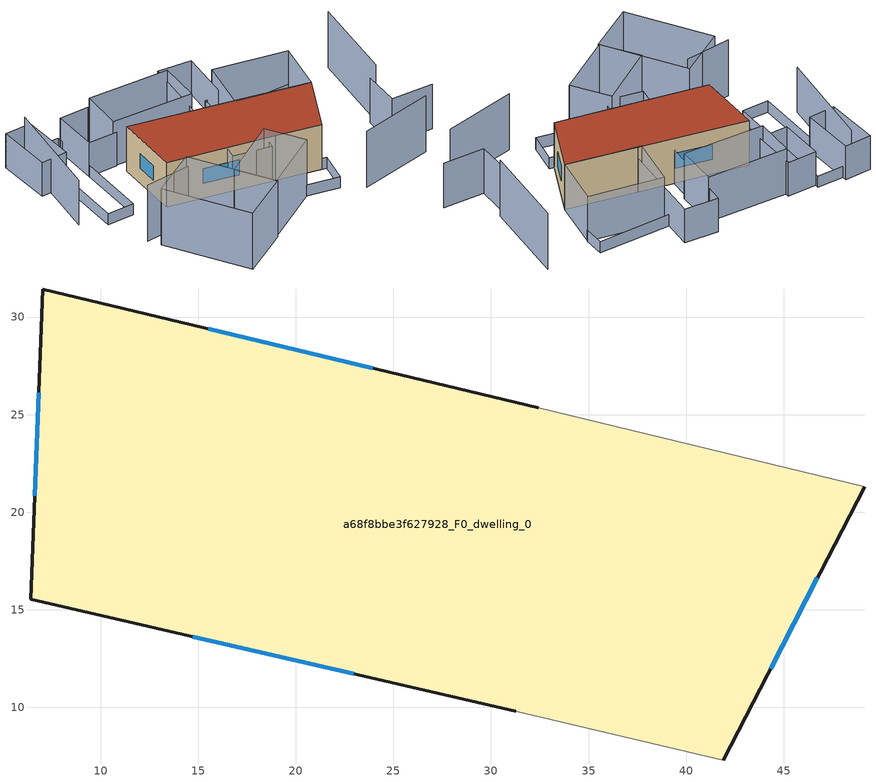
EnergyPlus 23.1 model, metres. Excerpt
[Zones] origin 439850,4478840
a68f8bbe3f627928_F0_dwelling_0
 floor ground (EU_floor_Construction): 49.16,21.31 41.91,7.29 31.27,9.79 6.41,15.54 7.03,31.44 z0
 wall outside (EU_wall_Construction): 41.91,7.29 49.16,21.31 / 32.42,25.35 7.03,31.44 6.41,15.54 31.27,9.79 z0:12
 wall adiabatic (EU_wall_Construction): 49.16,21.31 32.42,25.35 / 31.27,9.79 41.91,7.29 z0:12
 window (EU_Window_Construction): 44.33,11.98 46.73,16.63 / 14.72,13.62 22.96,11.71 / 6.82,26.12 6.62,20.85 / 23.93,27.39 15.52,29.41 z4.01:7.99
 roof outside (EU_roof_Construction): 41.91,7.29 49.16,21.31 7.03,31.44 6.41,15.54 31.27,9.79 z12
shading: -4.34,7.81 7,8.42 / 45.97,-3.81 64.04,-0.61 / 61.95,15.08 64.99,37 / 8.69,11.53 19.58,-7.38 / 19.58,-7.38 8.2,-13.94 / 8.2,-13.94 -2.7,4.98 / -2.7,4.98 8.69,11.53 / 33.53,1.34 19.45,-7.15 / 19.45,-7.15 14.26,1.47 / 14.26,1.47 28.34,9.96 / 28.34,9.96 33.53,1.34 z0:15; 27,10.79 42.99,7.04 / 42.99,7.04 41.2,-0.61 / 41.2,-0.61 25.21,3.14 / 25.21,3.14 27,10.79 / -0.31,46.69 -1.16,17.47 / -1.16,17.47 -7.73,17.67 / -7.73,17.67 -6.88,46.88 / -6.88,46.88 -0.31,46.69 / 52.09,33.67 33.6,34.29 / 33.6,34.29 33.77,39.37 / 33.77,39.37 52.26,38.75 / 52.26,38.75 52.09,33.67 z0:3; 70.07,5.47 59.88,6.15 / 59.88,6.15 60.48,15.18 / -8.9,47.19 -12.99,21.47 / 29.19,10.28 28.44,7.01 / 28.44,7.01 19.43,9.08 / 19.43,9.08 20.18,12.35 / 20.18,12.35 29.19,10.28 / 25.63,33.13 5.79,34.6 / 5.79,34.6 6.53,44.67 / 6.53,44.67 26.38,43.2 / 26.38,43.2 25.63,33.13 / 51.95,33.68 49.16,21.31 / 49.16,21.31 31.57,25.28 / 31.57,25.28 34.36,37.65 / 34.36,37.65 51.95,33.68 z0:12; 24.13,26.43 26.87,47.49 / 26.87,47.49 35.18,46.41 / 35.18,46.41 32.44,25.35 / 32.44,25.35 24.13,26.43 / -0.66,34.65 -0.33,45.79 / -0.33,45.79 6.86,45.58 / 6.86,45.58 6.53,34.44 / 6.53,34.44 -0.66,34.65 / -6.83,47.96 -6.71,34.68 / -6.71,34.68 -13.24,34.62 / -13.24,34.62 -13.37,47.9 / -13.37,47.9 -6.83,47.96 z0:9
[Building]
EU S2 Campaign: North Axis=0; Terrain=City; Solar Distribution=FullExterior
[Site:Location]
Madrid: Latitude=40.5; Longitude=-3.5; Time Zone=1; Elevation=609
[SizingPeriod:WeatherFileDays]
AnnualSizingPeriod: Begin Month=1; Begin Day of Month=1; End Month=12; End Day of Month=31; Day of Week for Start Day=Monday; Use Weather File Daylight Saving Period=No; Use Weather File Rain and Snow Indicators=No
[MATERIAL]
EU_InternalMass_Material: Roughness=MediumRough; Thickness=0.1; Conductivity=1; Density=1800; Specific Heat=900; Thermal Absorptance=0.9; Solar Absorptance=0.7; Visible Absorptance=0.7
[MATERIAL:NOMASS] Roughness=MediumRough; Thermal Absorptance=0.9; Solar Absorptance=0.7; Visible Absorptance=0.7
Name | Thermal Resistance
EU_wall_NoMass | 0.459673
EU_roof_NoMass | 0.495815
EU_floor_NoMass | 0.788942
[WINDOWMATERIAL:SIMPLEGLAZINGSYSTEM]
EU_Window_SimpleGlazing: UFactor=4.26103; Solar Heat Gain Coefficient=0.85; Visible Transmittance=0.85
[CONSTRUCTION]
EU_wall_Construction: EU_wall_NoMass
EU_roof_Construction: EU_roof_NoMass
EU_floor_Construction: EU_floor_NoMass
EU_InternalMass_Construction: EU_InternalMass_Material
EU_Window_Construction: EU_Window_SimpleGlazing
[ZONE]
a68f8bbe3f627928_F0_dwelling_0: Type=1; Multiplier=1; Ceiling Height=autocalculate; Volume=7396.32; Floor Area=autocalculate; Part of Total Floor Area=Yes
[INTERNALMASS]
a68f8bbe3f627928_F0_dwelling_0_EU_InternalMass: Construction=EU_InternalMass_Construction; Zone or ZoneList=a68f8bbe3f627928_F0_dwelling_0; Surface Area=616.722
[OTHEREQUIPMENT]
EU_Step8_InternalGain_a68f8bbe3f627928_F0_dwelling_0_f000: Fuel Type=Electricity; Zone or ZoneList or Space or SpaceList=a68f8bbe3f627928_F0_dwelling_0; Schedule=EU_Step8_GainSchedule_a68f8bbe3f627928_F0_dwelling_0_f000; Design Level Calculation Method=Watts/Area; Power per Zone Floor Area=1; Fraction Latent=0; Fraction Radiant=0; Fraction Lost=0; Carbon Dioxide Generation Rate=0; EndUse Subcategory=EU_Step8_InternalGains
[ZONEVENTILATION:DESIGNFLOWRATE]
EU_ConstantAir_a68f8bbe3f627928_F0_dwelling_0: Zone or ZoneList or Space or SpaceList=a68f8bbe3f627928_F0_dwelling_0; Schedule=EU_AlwaysOn; Design Flow Rate Calculation Method=AirChanges/Hour; Air Changes per Hour=0.719161; Ventilation Type=Natural; Fan Pressure Rise=0; Fan Total Efficiency=1; Constant Term Coefficient=1; Temperature Term Coefficient=0; Velocity Term Coefficient=0; Velocity Squared Term Coefficient=0; Minimum Indoor Temperature=-100; Maximum Indoor Temperature=100; Delta Temperature=-100; Minimum Outdoor Temperature=-100; Maximum Outdoor Temperature=100; Maximum Wind Speed=40
[HVACTEMPLATE:THERMOSTAT]
EU_HeatOnly_a68f8bbe3f627928_F0_dwelling_0: Constant Heating Setpoint=20; Constant Cooling Setpoint=50
[HVACTEMPLATE:ZONE:IDEALLOADSAIRSYSTEM]
a68f8bbe3f627928_F0_dwelling_0: Template Thermostat=EU_HeatOnly_a68f8bbe3f627928_F0_dwelling_0; System Availability Schedule=EU_AlwaysOn; Maximum Heating Supply Air Temperature=50; Minimum Cooling Supply Air Temperature=13; Maximum Heating Supply Air Humidity Ratio=0.0156; Minimum Cooling Supply Air Humidity Ratio=0.0077; Heating Limit=NoLimit; Cooling Limit=NoLimit; Heating Availability Schedule=EU_AlwaysOn; Cooling Availability Schedule=EU_CoolingOff; Dehumidification Control Type=ConstantSensibleHeatRatio; Cooling Sensible Heat Ratio=0.7; Dehumidification Setpoint=60; Humidification Control Type=None; Humidification Setpoint=30; Outdoor Air Method=None; Outdoor Air Flow Rate per Person=0.00944; Outdoor Air Flow Rate per Zone Floor Area=0; Outdoor Air Flow Rate per Zone=0; Demand Controlled Ventilation Type=None; Outdoor Air Economizer Type=NoEconomizer; Heat Recovery Type=None; Sensible Heat Recovery Effectiveness=0.7; Latent Heat Recovery Effectiveness=0.65
[SIZING:ZONE]
a68f8bbe3f627928_F0_dwelling_0: Zone Cooling Design Supply Air Temperature Input Method=SupplyAirTemperature; Zone Cooling Design Supply Air Temperature=13; Zone Heating Design Supply Air Temperature Input Method=SupplyAirTemperature; Zone Heating Design Supply Air Temperature=50; Zone Cooling Design Supply Air Humidity Ratio=0.008; Zone Heating Design Supply Air Humidity Ratio=0.008; Cooling Design Air Flow Method=DesignDay; Cooling Design Air Flow Rate=0; Cooling Minimum Air Flow per Zone Floor Area=0.000762; Cooling Minimum Air Flow=0; Cooling Minimum Air Flow Fraction=0.2; Heating Design Air Flow Method=DesignDay; Heating Design Air Flow Rate=0; Heating Maximum Air Flow per Zone Floor Area=0.002032; Heating Maximum Air Flow=0.141576; Heating Maximum Air Flow Fraction=0.3; Account for Dedicated Outdoor Air System=No; Dedicated Outdoor Air System Control Strategy=NeutralSupplyAir; Dedicated Outdoor Air Low Setpoint Temperature for Design=autosize; Dedicated Outdoor Air High Setpoint Temperature for Design=autosize; Zone Load Sizing Method=Sensible Load Only No Latent Load; Zone Latent Cooling Design Supply Air Humidity Ratio Input Method=HumidityRatioDifference; Zone Cooling Design Supply Air Humidity Ratio Difference=0.005; Zone Latent Heating Design Supply Air Humidity Ratio Input Method=HumidityRatioDifference; Zone Humidification Design Supply Air Humidity Ratio Difference=0.005
[SCHEDULE:CONSTANT]
Name | Hourly Value
EU_AlwaysOn | 1
EU_CoolingOff | 0
[SCHEDULE:FILE]
EU_Step8_GainSchedule_a68f8bbe3f627928_F0_dwelling_0_f000: File=../../schedules/a68f8bbe3f627928/a68f8bbe3f627928_F0_dwelling_0_f000_gain.csv; Column Number=1; Rows to Skip at Top=0; Number of Hours of Data=8760; Column Separator=Comma; Interpolate to Timestep=No; Minutes per Item=60; Adjust Schedule for Daylight Savings=Yes
